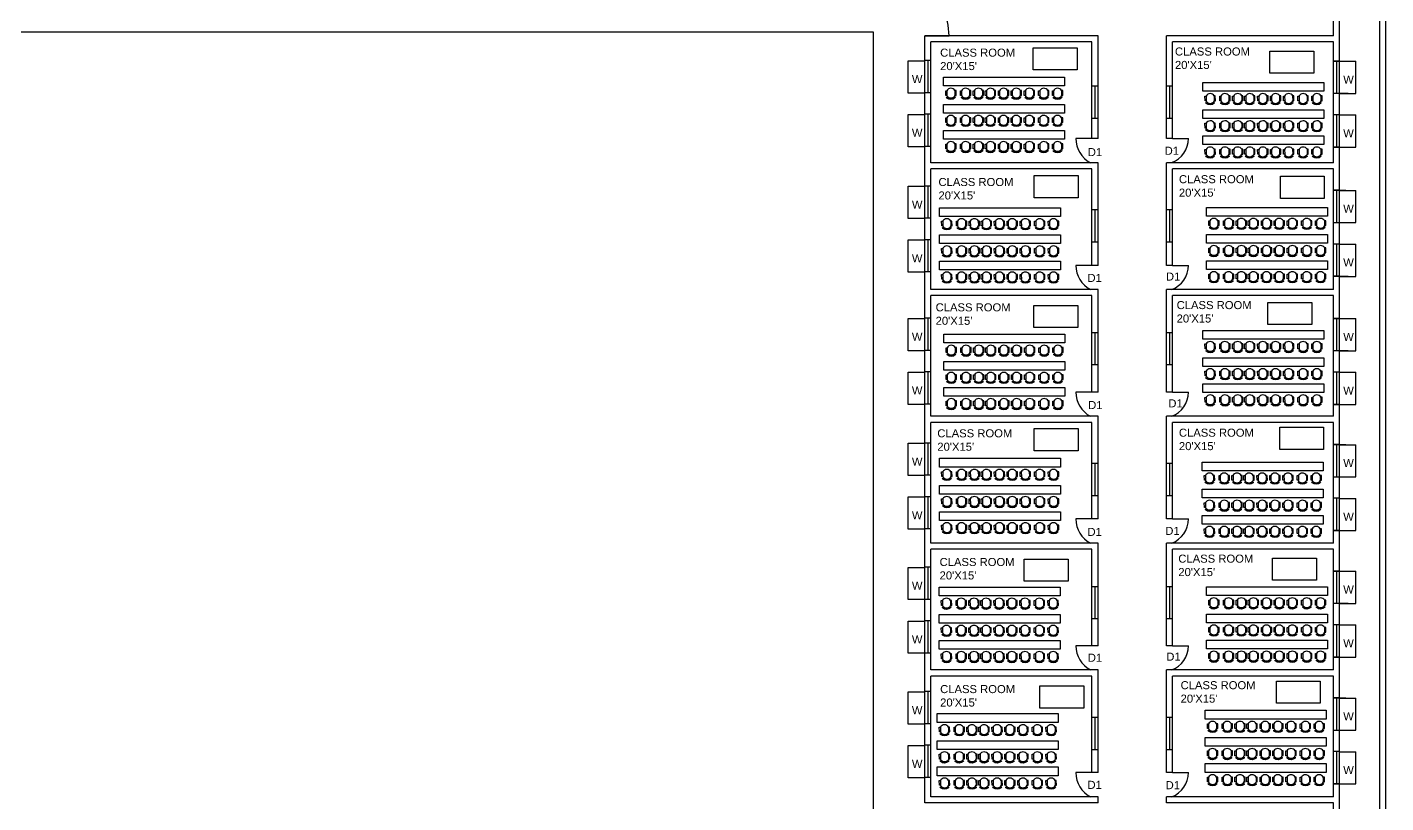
# Model space of a CAD drawing. Header units: inches. Extents: x 677 to 5195, y 405 to 5099.
# Drawn here: x 2273 to 4298, y 2064 to 3220 of the extents above; entities that cross this region are included whole.
import ezdxf

# ---------------------------------------------------------------- set-up
doc = ezdxf.new("R2010")
doc.units = ezdxf.units.IN
doc.header["$MEASUREMENT"] = 0
for name, color, linetype in [('blocks', 255, 'Continuous'), ('door', 180, 'Continuous'), ('text', 240, 'Continuous'), ('window', 104, 'Continuous')]:
    doc.layers.add(name, color=color, linetype=linetype)
doc.styles.get("Standard").update_dxf_attribs({"font": 'arial.ttf'})

# ---------------------------------------------------------------- blocks, each defined once
blk = doc.blocks.new('A$C28FC2AE5')
for p, q in [((179, 356), (179, 383)), ((200, 356), (200, 383))]:
    blk.add_line(p, q)
for points in [[(0, 261), (1, 85), (44, 85), (43, 261)], [(380, 263), (381, 87), (338, 87), (337, 263)]]:
    blk.add_lwpolyline(points, close=True)
blk.add_lwpolyline([(337, 322, 0.423227), (43, 320), (38, 335), (42, 355, -0.361278), (337, 356), (346, 333)], format="xyb", close=True)
for start, end in [(28.3173, 152.2104), (211.3401, 329.1877)]:
    blk.add_arc((191, 178), 178, start, end)

msp = doc.modelspace()

# ---------------------------------------------------------------- linework, layer by layer
for p, q in [((4298.2, 405.2), (4298.2, 3957.2)), ((4289.2, 414.2), (4289.2, 3948.2)), ((4229.2, 534.2), (4229.2, 3888.2)), ((4220.2, 3207.2), (4220.2, 3279.2)), ((3869.2, 3207.2), (3611.2, 3207.2)), ((3611.2, 2064.2), (3611.2, 3207.2)), ((3869.2, 3054.2), (3869.2, 3207.2)), ((4220.2, 3207.2), (3971.2, 3207.2)), ((3971.2, 3054.2), (3971.2, 3207.2)), ((3860.2, 3198.2), (3620.2, 3198.2)), ((3620.2, 3018.2), (3620.2, 3198.2)), ((3860.2, 3054.2), (3860.2, 3198.2)), ((4220.2, 3198.2), (3980.2, 3198.2)), ((3980.2, 3054.2), (3980.2, 3198.2)), ((4220.2, 3018.2), (4220.2, 3198.2)), ((4220.2, 3169.5), (4238.5, 3169.5)), ((3869.2, 3054.2), (3860.2, 3054.2)), ((3980.2, 3054.2), (3971.2, 3054.2)), ((3869.2, 3018.2), (3620.2, 3018.2)), ((3869.2, 2865.2), (3869.2, 3018.2)), ((4220.2, 3018.2), (3971.2, 3018.2)), ((3971.2, 2865.2), (3971.2, 3018.2)), ((3860.2, 3009.2), (3620.2, 3009.2)), ((3620.2, 2829.2), (3620.2, 3009.2)), ((3860.2, 2865.2), (3860.2, 3009.2)), ((4220.2, 3009.2), (3980.2, 3009.2)), ((3980.2, 2865.2), (3980.2, 3009.2)), ((4220.2, 2829.2), (4220.2, 3009.2)), ((4220.2, 2977), (4238.5, 2977)), ((3869.2, 2865.2), (3860.2, 2865.2)), ((3980.2, 2865.2), (3971.2, 2865.2)), ((3869.2, 2829.2), (3620.2, 2829.2)), ((3860.2, 2820.2), (3620.2, 2820.2)), ((3620.2, 2640.2), (3620.2, 2820.2)), ((3860.2, 2676.2), (3860.2, 2820.2)), ((3869.2, 2676.2), (3869.2, 2829.2)), ((4220.2, 2829.2), (3971.2, 2829.2)), ((3971.2, 2676.2), (3971.2, 2829.2)), ((4220.2, 2820.2), (3980.2, 2820.2)), ((3980.2, 2676.2), (3980.2, 2820.2)), ((4220.2, 2640.2), (4220.2, 2820.2)), ((4220.2, 2786), (4238.5, 2786)), ((3869.2, 2676.2), (3860.2, 2676.2)), ((3980.2, 2676.2), (3971.2, 2676.2)), ((3869.2, 2640.2), (3620.2, 2640.2)), ((3869.2, 2487.2), (3869.2, 2640.2)), ((4220.2, 2640.2), (3971.2, 2640.2)), ((3971.2, 2487.2), (3971.2, 2640.2)), ((3860.2, 2631.2), (3620.2, 2631.2)), ((3620.2, 2451.2), (3620.2, 2631.2)), ((3860.2, 2487.2), (3860.2, 2631.2)), ((4220.2, 2631.2), (3980.2, 2631.2)), ((3980.2, 2487.2), (3980.2, 2631.2)), ((4220.2, 2451.2), (4220.2, 2631.2)), ((4220.2, 2598), (4238.5, 2598)), ((3869.2, 2487.2), (3860.2, 2487.2)), ((3980.2, 2487.2), (3971.2, 2487.2)), ((3869.2, 2451.2), (3620.2, 2451.2)), ((3869.2, 2298.2), (3869.2, 2451.2)), ((4220.2, 2451.2), (3971.2, 2451.2)), ((3971.2, 2298.2), (3971.2, 2451.2)), ((3860.2, 2442.2), (3620.2, 2442.2)), ((3620.2, 2262.2), (3620.2, 2442.2)), ((3860.2, 2298.2), (3860.2, 2442.2)), ((4220.2, 2442.2), (3980.2, 2442.2)), ((3980.2, 2298.2), (3980.2, 2442.2)), ((4220.2, 2262.2), (4220.2, 2442.2)), ((4220.2, 2409.5), (4238.5, 2409.5)), ((3869.2, 2298.2), (3860.2, 2298.2)), ((3980.2, 2298.2), (3971.2, 2298.2)), ((3869.2, 2262.2), (3620.2, 2262.2)), ((3620.2, 2073.2), (3620.2, 2253.2)), ((3860.2, 2253.2), (3620.2, 2253.2)), ((3860.2, 2109.2), (3860.2, 2253.2)), ((3869.2, 2109.2), (3869.2, 2262.2)), ((4220.2, 2262.2), (3971.2, 2262.2)), ((3971.2, 2109.2), (3971.2, 2262.2)), ((4220.2, 2253.2), (3980.2, 2253.2)), ((3980.2, 2109.2), (3980.2, 2253.2)), ((4220.2, 2073.2), (4220.2, 2253.2)), ((4220.2, 2220.5), (4238.5, 2220.5)), ((3869.2, 2109.2), (3860.2, 2109.2)), ((3980.2, 2109.2), (3971.2, 2109.2)), ((3869.2, 2073.2), (3620.2, 2073.2)), ((3869.2, 2064.2), (3869.2, 2073.2)), ((4220.2, 2073.2), (3971.2, 2073.2)), ((3971.2, 2064.2), (3971.2, 2073.2)), ((3869.2, 2064.2), (3611.2, 2064.2)), ((4220.2, 2064.2), (3971.2, 2064.2)), ((4220.2, 1992.2), (4220.2, 2064.2))]:
    msp.add_line(p, q)
msp.add_lwpolyline([(1426.7, 3213.3), (3534, 3213.3), (3534, 1018.8), (1426.7, 1018.8)], close=True)
at = {"layer": 'blocks'}
for points in [[(3772.5, 3189.5), (3838, 3189.5), (3838, 3156.5), (3772.5, 3156.5)], [(4125.5, 3184.5), (4191, 3184.5), (4191, 3151.5), (4125.5, 3151.5)], [(3639, 3145.6), (3819.5, 3145.6), (3819.5, 3132.6), (3639, 3132.6)], [(4025.5, 3137.6), (4206, 3137.6), (4206, 3124.6), (4025.5, 3124.6)], [(3639, 3105.1), (3819.5, 3105.1), (3819.5, 3092.1), (3639, 3092.1)], [(4025.5, 3097.1), (4206, 3097.1), (4206, 3084.1), (4025.5, 3084.1)], [(3639, 3066.1), (3819.5, 3066.1), (3819.5, 3053.1), (3639, 3053.1)], [(4025.5, 3058.1), (4206, 3058.1), (4206, 3045.1), (4025.5, 3045.1)], [(3774, 2999), (3839.5, 2999), (3839.5, 2966), (3774, 2966)], [(4141, 2998), (4206.5, 2998), (4206.5, 2965), (4141, 2965)], [(3633, 2951.1), (3813.5, 2951.1), (3813.5, 2938.1), (3633, 2938.1)], [(4031, 2951.6), (4211.5, 2951.6), (4211.5, 2938.6), (4031, 2938.6)], [(3633, 2910.6), (3813.5, 2910.6), (3813.5, 2897.6), (3633, 2897.6)], [(4031, 2911.1), (4211.5, 2911.1), (4211.5, 2898.1), (4031, 2898.1)], [(3633, 2871.6), (3813.5, 2871.6), (3813.5, 2858.6), (3633, 2858.6)], [(4031, 2872.1), (4211.5, 2872.1), (4211.5, 2859.1), (4031, 2859.1)], [(3773.5, 2805.5), (3839, 2805.5), (3839, 2772.5), (3773.5, 2772.5)], [(4122.5, 2810), (4188, 2810), (4188, 2777), (4122.5, 2777)], [(3639.5, 2762.6), (3820, 2762.6), (3820, 2749.6), (3639.5, 2749.6)], [(4025.5, 2768.1), (4206, 2768.1), (4206, 2755.1), (4025.5, 2755.1)], [(3639.5, 2722.1), (3820, 2722.1), (3820, 2709.1), (3639.5, 2709.1)], [(4025.5, 2727.6), (4206, 2727.6), (4206, 2714.6), (4025.5, 2714.6)], [(3639.5, 2683.1), (3820, 2683.1), (3820, 2670.1), (3639.5, 2670.1)], [(4025.5, 2688.6), (4206, 2688.6), (4206, 2675.6), (4025.5, 2675.6)], [(3774, 2622), (3839.5, 2622), (3839.5, 2589), (3774, 2589)], [(4140, 2624), (4205.5, 2624), (4205.5, 2591), (4140, 2591)], [(3633, 2577.6), (3813.5, 2577.6), (3813.5, 2564.6), (3633, 2564.6)], [(4024.5, 2572.1), (4205, 2572.1), (4205, 2559.1), (4024.5, 2559.1)], [(3633, 2537.1), (3813.5, 2537.1), (3813.5, 2524.1), (3633, 2524.1)], [(4024.5, 2531.6), (4205, 2531.6), (4205, 2518.6), (4024.5, 2518.6)], [(3633, 2498.1), (3813.5, 2498.1), (3813.5, 2485.1), (3633, 2485.1)], [(4024.5, 2492.6), (4205, 2492.6), (4205, 2479.6), (4024.5, 2479.6)], [(3759, 2427.5), (3824.5, 2427.5), (3824.5, 2394.5), (3759, 2394.5)], [(4129.5, 2429), (4195, 2429), (4195, 2396), (4129.5, 2396)], [(3632.5, 2385.6), (3813, 2385.6), (3813, 2372.6), (3632.5, 2372.6)], [(4031, 2386.1), (4211.5, 2386.1), (4211.5, 2373.1), (4031, 2373.1)], [(3632.5, 2345.1), (3813, 2345.1), (3813, 2332.1), (3632.5, 2332.1)], [(4031, 2345.6), (4211.5, 2345.6), (4211.5, 2332.6), (4031, 2332.6)], [(3632.5, 2306.1), (3813, 2306.1), (3813, 2293.1), (3632.5, 2293.1)], [(4031, 2306.6), (4211.5, 2306.6), (4211.5, 2293.6), (4031, 2293.6)], [(3782.5, 2238.5), (3848, 2238.5), (3848, 2205.5), (3782.5, 2205.5)], [(4135, 2245.5), (4200.5, 2245.5), (4200.5, 2212.5), (4135, 2212.5)], [(3629.5, 2197.1), (3810, 2197.1), (3810, 2184.1), (3629.5, 2184.1)], [(4029, 2202.1), (4209.5, 2202.1), (4209.5, 2189.1), (4029, 2189.1)], [(3629.5, 2156.6), (3810, 2156.6), (3810, 2143.6), (3629.5, 2143.6)], [(4029, 2161.6), (4209.5, 2161.6), (4209.5, 2148.6), (4029, 2148.6)], [(3629.5, 2117.6), (3810, 2117.6), (3810, 2104.6), (3629.5, 2104.6)], [(4029, 2122.6), (4209.5, 2122.6), (4209.5, 2109.6), (4029, 2109.6)]]:
    msp.add_lwpolyline(points, close=True, dxfattribs=at)
at = {"layer": 'door'}
for p, q in [((3611.2, 3207.2), (3647.2, 3207.2)), ((3860.2, 3054.2), (3836.2, 3054.2)), ((3980.2, 3054.2), (4004.2, 3054.2)), ((3860.2, 2865.2), (3836.2, 2865.2)), ((3980.2, 2865.2), (4004.2, 2865.2)), ((3860.2, 2676.2), (3836.2, 2676.2)), ((3980.2, 2676.2), (4004.2, 2676.2)), ((3860.2, 2487.2), (3836.2, 2487.2)), ((3980.2, 2487.2), (4004.2, 2487.2)), ((3860.2, 2298.2), (3836.2, 2298.2)), ((3980.2, 2298.2), (4004.2, 2298.2)), ((3860.2, 2109.2), (3836.2, 2109.2)), ((3980.2, 2109.2), (4004.2, 2109.2))]:
    msp.add_line(p, q, dxfattribs=at)
for centre, radius, start, end in [((3557.2, 3207.2), 90, 0, 53.1301), ((3876.9, 3054.2), 40.7, 180, 242.2264), ((3965.7, 3054.2), 38.4, 290.5224, 0), ((3876.9, 2865.2), 40.7, 180, 242.2264), ((3965.7, 2865.2), 38.4, 290.5224, 0), ((3876.9, 2676.2), 40.7, 180, 242.2264), ((3965.7, 2676.2), 38.4, 290.5224, 0), ((3876.9, 2487.2), 40.7, 180, 242.2264), ((3965.7, 2487.2), 38.4, 290.5224, 0), ((3876.9, 2298.2), 40.7, 180, 242.2264), ((3965.7, 2298.2), 38.4, 290.5224, 0), ((3876.9, 2109.2), 40.7, 180, 242.2264), ((3965.7, 2109.2), 38.4, 290.5224, 0)]:
    msp.add_arc(centre, radius, start, end, dxfattribs=at)
at = {"layer": 'window'}
for p, q in [((3586.5, 3122), (3586.5, 3170.1)), ((3586.5, 3170.1), (3610.5, 3170.1)), ((3620.2, 3170.4), (3611.2, 3170.4)), ((3615.7, 3170.4), (3615.7, 3122.4)), ((4229.2, 3169.6), (4220.2, 3169.6)), ((4224.7, 3169.6), (4224.7, 3121.6)), ((4229.4, 3169.4), (4253.4, 3169.4)), ((4253.4, 3121.4), (4253.4, 3169.4)), ((3610.5, 3122), (3586.5, 3122)), ((3620.2, 3122.4), (3611.2, 3122.4)), ((3869.2, 3132.2), (3860.2, 3132.2)), ((3864.7, 3132.2), (3864.7, 3084.2)), ((3980.2, 3132.2), (3971.2, 3132.2)), ((3975.7, 3132.2), (3975.7, 3084.2)), ((4220.2, 3121.6), (4242, 3121.6)), ((4229.4, 3121.4), (4253.4, 3121.4)), ((3586.5, 3042), (3586.5, 3090.1)), ((3586.5, 3090.1), (3610.5, 3090.1)), ((3620.2, 3090.4), (3611.2, 3090.4)), ((3615.7, 3090.4), (3615.7, 3042.4)), ((3869.2, 3084.2), (3860.2, 3084.2)), ((3980.2, 3084.2), (3971.2, 3084.2)), ((4229.2, 3089.5), (4220.2, 3089.5)), ((4224.7, 3089.5), (4224.7, 3041.5)), ((4229.4, 3089.3), (4253.4, 3089.3)), ((4253.4, 3041.3), (4253.4, 3089.3)), ((3610.5, 3042), (3586.5, 3042)), ((3620.2, 3042.4), (3611.2, 3042.4)), ((4220.2, 3041.5), (4242, 3041.5)), ((4229.2, 3041.5), (4220.2, 3041.5)), ((4229.4, 3041.3), (4253.4, 3041.3)), ((3586.5, 2935), (3586.5, 2983.1)), ((3586.5, 2983.1), (3610.5, 2983.1)), ((3620.2, 2983.4), (3611.2, 2983.4)), ((3615.7, 2983.4), (3615.7, 2935.4)), ((4229.2, 2977.1), (4220.2, 2977.1)), ((4224.7, 2977.1), (4224.7, 2929.1)), ((4229.4, 2976.9), (4253.4, 2976.9)), ((4253.4, 2928.9), (4253.4, 2976.9)), ((3869.2, 2947.7), (3860.2, 2947.7)), ((3864.7, 2947.7), (3864.7, 2899.7)), ((3980.2, 2947.7), (3971.2, 2947.7)), ((3975.7, 2947.7), (3975.7, 2899.7)), ((3610.5, 2935), (3586.5, 2935)), ((3620.2, 2935.4), (3611.2, 2935.4)), ((4220.2, 2929.1), (4242, 2929.1)), ((4229.4, 2928.9), (4253.4, 2928.9)), ((3586.5, 2855), (3586.5, 2903.1)), ((3586.5, 2903.1), (3610.5, 2903.1)), ((3620.2, 2903.4), (3611.2, 2903.4)), ((3615.7, 2903.4), (3615.7, 2855.4)), ((3869.2, 2899.7), (3860.2, 2899.7)), ((3980.2, 2899.7), (3971.2, 2899.7)), ((4229.2, 2897), (4220.2, 2897)), ((4224.7, 2897), (4224.7, 2849)), ((4229.4, 2896.8), (4253.4, 2896.8)), ((4253.4, 2848.8), (4253.4, 2896.8)), ((3620.2, 2855.4), (3611.2, 2855.4)), ((3610.5, 2855), (3586.5, 2855)), ((4220.2, 2849), (4242, 2849)), ((4229.2, 2849), (4220.2, 2849)), ((4229.4, 2848.8), (4253.4, 2848.8)), ((3586.5, 2738), (3586.5, 2786.1)), ((3586.5, 2786.1), (3610.5, 2786.1)), ((3620.2, 2786.4), (3611.2, 2786.4)), ((3615.7, 2786.4), (3615.7, 2738.4)), ((4229.2, 2786.1), (4220.2, 2786.1)), ((4224.7, 2786.1), (4224.7, 2738.1)), ((4229.4, 2785.9), (4253.4, 2785.9)), ((4253.4, 2737.9), (4253.4, 2785.9)), ((3869.2, 2764.7), (3860.2, 2764.7)), ((3864.7, 2764.7), (3864.7, 2716.7)), ((3980.2, 2764.7), (3971.2, 2764.7)), ((3975.7, 2764.7), (3975.7, 2716.7)), ((3610.5, 2738), (3586.5, 2738)), ((3620.2, 2738.4), (3611.2, 2738.4)), ((4220.2, 2738.1), (4242, 2738.1)), ((4229.4, 2737.9), (4253.4, 2737.9)), ((3869.2, 2716.7), (3860.2, 2716.7)), ((3980.2, 2716.7), (3971.2, 2716.7)), ((3586.5, 2658), (3586.5, 2706.1)), ((3586.5, 2706.1), (3610.5, 2706.1)), ((3620.2, 2706.4), (3611.2, 2706.4)), ((3615.7, 2706.4), (3615.7, 2658.4)), ((4229.2, 2706), (4220.2, 2706)), ((4224.7, 2706), (4224.7, 2658)), ((4229.4, 2705.8), (4253.4, 2705.8)), ((4253.4, 2657.8), (4253.4, 2705.8)), ((3610.5, 2658), (3586.5, 2658)), ((3620.2, 2658.4), (3611.2, 2658.4)), ((4220.2, 2658), (4242, 2658)), ((4229.2, 2658), (4220.2, 2658)), ((4229.4, 2657.8), (4253.4, 2657.8)), ((3586.5, 2552), (3586.5, 2600.1)), ((3586.5, 2600.1), (3610.5, 2600.1)), ((3620.2, 2600.4), (3611.2, 2600.4)), ((3615.7, 2600.4), (3615.7, 2552.4)), ((4229.2, 2598.1), (4220.2, 2598.1)), ((4224.7, 2598.1), (4224.7, 2550.1)), ((4229.4, 2597.9), (4253.4, 2597.9)), ((4253.4, 2549.9), (4253.4, 2597.9)), ((3610.5, 2552), (3586.5, 2552)), ((3620.2, 2552.4), (3611.2, 2552.4)), ((3869.2, 2569.7), (3860.2, 2569.7)), ((3864.7, 2569.7), (3864.7, 2521.7)), ((3980.2, 2569.7), (3971.2, 2569.7)), ((3975.7, 2569.7), (3975.7, 2521.7)), ((4220.2, 2550.1), (4242, 2550.1)), ((4229.4, 2549.9), (4253.4, 2549.9)), ((3586.5, 2472), (3586.5, 2520.1)), ((3586.5, 2520.1), (3610.5, 2520.1)), ((3620.2, 2520.4), (3611.2, 2520.4)), ((3615.7, 2520.4), (3615.7, 2472.4)), ((3869.2, 2521.7), (3860.2, 2521.7)), ((3980.2, 2521.7), (3971.2, 2521.7)), ((4229.2, 2518), (4220.2, 2518)), ((4224.7, 2518), (4224.7, 2470)), ((4229.4, 2517.8), (4253.4, 2517.8)), ((4253.4, 2469.8), (4253.4, 2517.8)), ((3610.5, 2472), (3586.5, 2472)), ((3620.2, 2472.4), (3611.2, 2472.4)), ((4220.2, 2470), (4242, 2470)), ((4229.2, 2470), (4220.2, 2470)), ((4229.4, 2469.8), (4253.4, 2469.8)), ((3586.5, 2367), (3586.5, 2415.1)), ((3586.5, 2415.1), (3610.5, 2415.1)), ((3620.2, 2415.4), (3611.2, 2415.4)), ((3615.7, 2415.4), (3615.7, 2367.4)), ((4229.2, 2409.6), (4220.2, 2409.6)), ((4224.7, 2409.6), (4224.7, 2361.6)), ((4229.4, 2409.4), (4253.4, 2409.4)), ((4253.4, 2361.4), (4253.4, 2409.4)), ((3869.2, 2386.2), (3860.2, 2386.2)), ((3864.7, 2386.2), (3864.7, 2338.2)), ((3980.2, 2386.2), (3971.2, 2386.2)), ((3975.7, 2386.2), (3975.7, 2338.2)), ((3610.5, 2367), (3586.5, 2367)), ((3620.2, 2367.4), (3611.2, 2367.4)), ((4220.2, 2361.6), (4242, 2361.6)), ((4229.4, 2361.4), (4253.4, 2361.4)), ((3586.5, 2287), (3586.5, 2335.1)), ((3586.5, 2335.1), (3610.5, 2335.1)), ((3620.2, 2335.4), (3611.2, 2335.4)), ((3615.7, 2335.4), (3615.7, 2287.4)), ((3869.2, 2338.2), (3860.2, 2338.2)), ((3980.2, 2338.2), (3971.2, 2338.2)), ((4229.2, 2329.5), (4220.2, 2329.5)), ((4224.7, 2329.5), (4224.7, 2281.5)), ((4229.4, 2329.3), (4253.4, 2329.3)), ((4253.4, 2281.3), (4253.4, 2329.3)), ((3610.5, 2287), (3586.5, 2287)), ((3620.2, 2287.4), (3611.2, 2287.4)), ((4220.2, 2281.5), (4242, 2281.5)), ((4229.2, 2281.5), (4220.2, 2281.5)), ((4229.4, 2281.3), (4253.4, 2281.3)), ((3586.5, 2181.5), (3586.5, 2229.6)), ((3586.5, 2229.6), (3610.5, 2229.6)), ((3620.2, 2229.9), (3611.2, 2229.9)), ((3615.7, 2229.9), (3615.7, 2181.9)), ((4229.2, 2220.6), (4220.2, 2220.6)), ((4224.7, 2220.6), (4224.7, 2172.6)), ((4229.4, 2220.4), (4253.4, 2220.4)), ((4253.4, 2172.4), (4253.4, 2220.4)), ((3869.2, 2191.3), (3860.2, 2191.3)), ((3864.7, 2191.3), (3864.7, 2143.3)), ((3980.2, 2191.3), (3971.2, 2191.3)), ((3975.7, 2191.3), (3975.7, 2143.3)), ((3610.5, 2181.5), (3586.5, 2181.5)), ((3620.2, 2181.9), (3611.2, 2181.9)), ((4220.2, 2172.6), (4242, 2172.6)), ((4229.4, 2172.4), (4253.4, 2172.4)), ((3586.5, 2101.5), (3586.5, 2149.6)), ((3586.5, 2149.6), (3610.5, 2149.6)), ((3620.2, 2149.9), (3611.2, 2149.9)), ((3615.7, 2149.9), (3615.7, 2101.9)), ((3869.2, 2143.3), (3860.2, 2143.3)), ((3980.2, 2143.3), (3971.2, 2143.3)), ((4229.2, 2140.5), (4220.2, 2140.5)), ((4224.7, 2140.5), (4224.7, 2092.5)), ((4229.4, 2140.3), (4253.4, 2140.3)), ((4253.4, 2092.3), (4253.4, 2140.3)), ((3610.5, 2101.5), (3586.5, 2101.5)), ((3620.2, 2101.9), (3611.2, 2101.9)), ((4220.2, 2092.5), (4242, 2092.5)), ((4229.2, 2092.5), (4220.2, 2092.5)), ((4229.4, 2092.3), (4253.4, 2092.3))]:
    msp.add_line(p, q, dxfattribs=at)

# ---------------------------------------------------------------- block references
at = {"xscale": 0.04055005892214297, "yscale": 0.04055005892214297, "zscale": 0.04055005892214297, "rotation": 180.2638974578867}
for p in [(3657.6, 3129.1), (3679.6, 3129.1), (3698.6, 3129.1), (3716.6, 3129.1), (3736.1, 3129.1), (3755.1, 3129.1), (3774.6, 3129.1), (3796.1, 3129.1), (3816.6, 3129.1), (4044.1, 3121.1), (4066.1, 3121.1), (4085.1, 3121.1), (4103.1, 3121.1), (4122.6, 3121.1), (4141.6, 3121.1), (4161.1, 3121.1), (4182.6, 3121.1), (4203.1, 3121.1), (3657.6, 3088.6), (3679.6, 3088.6), (3698.6, 3088.6), (3716.6, 3088.6), (3736.1, 3088.6), (3755.1, 3088.6), (3774.6, 3088.6), (3796.1, 3088.6), (3816.6, 3088.6), (4044.1, 3080.6), (4066.1, 3080.6), (4085.1, 3080.6), (4103.1, 3080.6), (4122.6, 3080.6), (4141.6, 3080.6), (4161.1, 3080.6), (4182.6, 3080.6), (4203.1, 3080.6), (3657.6, 3049.6), (3679.6, 3049.6), (3698.6, 3049.6), (3716.6, 3049.6), (3736.1, 3049.6), (3755.1, 3049.6), (3774.6, 3049.6), (3796.1, 3049.6), (3816.6, 3049.6), (4044.1, 3041.6), (4066.1, 3041.6), (4085.1, 3041.6), (4103.1, 3041.6), (4122.6, 3041.6), (4141.6, 3041.6), (4161.1, 3041.6), (4182.6, 3041.6), (4203.1, 3041.6), (3651.6, 2934.6), (3673.6, 2934.6), (3692.6, 2934.6), (3710.6, 2934.6), (3730.1, 2934.6), (3749.1, 2934.6), (3768.6, 2934.6), (3790.1, 2934.6), (3810.6, 2934.6), (4049.6, 2935.1), (4071.6, 2935.1), (4090.6, 2935.1), (4108.6, 2935.1), (4128.1, 2935.1), (4147.1, 2935.1), (4166.6, 2935.1), (4188.1, 2935.1), (4208.6, 2935.1), (3651.6, 2894.1), (3673.6, 2894.1), (3692.6, 2894.1), (3710.6, 2894.1), (3730.1, 2894.1), (3749.1, 2894.1), (3768.6, 2894.1), (3790.1, 2894.1), (3810.6, 2894.1), (4049.6, 2894.6), (4071.6, 2894.6), (4090.6, 2894.6), (4108.6, 2894.6), (4128.1, 2894.6), (4147.1, 2894.6), (4166.6, 2894.6), (4188.1, 2894.6), (4208.6, 2894.6), (4049.6, 2855.6), (4071.6, 2855.6), (4090.6, 2855.6), (4108.6, 2855.6), (4128.1, 2855.6), (4147.1, 2855.6), (4166.6, 2855.6), (4188.1, 2855.6), (4208.6, 2855.6), (3651.6, 2855.1), (3673.6, 2855.1), (3692.6, 2855.1), (3710.6, 2855.1), (3730.1, 2855.1), (3749.1, 2855.1), (3768.6, 2855.1), (3790.1, 2855.1), (3810.6, 2855.1), (3658.1, 2746.1), (3680.1, 2746.1), (3699.1, 2746.1), (3717.1, 2746.1), (3736.6, 2746.1), (3755.6, 2746.1), (3775.1, 2746.1), (3796.6, 2746.1), (3817.1, 2746.1), (4044.1, 2751.6), (4066.1, 2751.6), (4085.1, 2751.6), (4103.1, 2751.6), (4122.6, 2751.6), (4141.6, 2751.6), (4161.1, 2751.6), (4182.6, 2751.6), (4203.1, 2751.6), (3658.1, 2705.6), (3680.1, 2705.6), (3699.1, 2705.6), (3717.1, 2705.6), (3736.6, 2705.6), (3755.6, 2705.6), (3775.1, 2705.6), (3796.6, 2705.6), (3817.1, 2705.6), (4044.1, 2711.1), (4066.1, 2711.1), (4085.1, 2711.1), (4103.1, 2711.1), (4122.6, 2711.1), (4141.6, 2711.1), (4161.1, 2711.1), (4182.6, 2711.1), (4203.1, 2711.1), (3658.1, 2666.6), (3680.1, 2666.6), (3699.1, 2666.6), (3717.1, 2666.6), (3736.6, 2666.6), (3755.6, 2666.6), (3775.1, 2666.6), (3796.6, 2666.6), (3817.1, 2666.6), (4044.1, 2672.1), (4066.1, 2672.1), (4085.1, 2672.1), (4103.1, 2672.1), (4122.6, 2672.1), (4141.6, 2672.1), (4161.1, 2672.1), (4182.6, 2672.1), (4203.1, 2672.1), (3651.6, 2561.1), (3673.6, 2561.1), (3692.6, 2561.1), (3710.6, 2561.1), (3730.1, 2561.1), (3749.1, 2561.1), (3768.6, 2561.1), (3790.1, 2561.1), (3810.6, 2561.1), (4043.1, 2555.6), (4065.1, 2555.6), (4084.1, 2555.6), (4102.1, 2555.6), (4121.6, 2555.6), (4140.6, 2555.6), (4160.1, 2555.6), (4181.6, 2555.6), (4202.1, 2555.6), (3651.6, 2520.6), (3673.6, 2520.6), (3692.6, 2520.6), (3710.6, 2520.6), (3730.1, 2520.6), (3749.1, 2520.6), (3768.6, 2520.6), (3790.1, 2520.6), (3810.6, 2520.6), (4043.1, 2515.1), (4065.1, 2515.1), (4084.1, 2515.1), (4102.1, 2515.1), (4121.6, 2515.1), (4140.6, 2515.1), (4160.1, 2515.1), (4181.6, 2515.1), (4202.1, 2515.1), (3651.6, 2481.6), (3673.6, 2481.6), (3692.6, 2481.6), (3710.6, 2481.6), (3730.1, 2481.6), (3749.1, 2481.6), (3768.6, 2481.6), (3790.1, 2481.6), (3810.6, 2481.6), (4043.1, 2476.1), (4065.1, 2476.1), (4084.1, 2476.1), (4102.1, 2476.1), (4121.6, 2476.1), (4140.6, 2476.1), (4160.1, 2476.1), (4181.6, 2476.1), (4202.1, 2476.1), (4049.6, 2369.6), (4071.6, 2369.6), (4090.6, 2369.6), (4108.6, 2369.6), (4128.1, 2369.6), (4147.1, 2369.6), (4166.6, 2369.6), (4188.1, 2369.6), (4208.6, 2369.6), (3651.1, 2369.1), (3673.1, 2369.1), (3692.1, 2369.1), (3710.1, 2369.1), (3729.6, 2369.1), (3748.6, 2369.1), (3768.1, 2369.1), (3789.6, 2369.1), (3810.1, 2369.1), (4049.6, 2329.1), (4071.6, 2329.1), (4090.6, 2329.1), (4108.6, 2329.1), (4128.1, 2329.1), (4147.1, 2329.1), (4166.6, 2329.1), (4188.1, 2329.1), (4208.6, 2329.1), (3651.1, 2328.6), (3673.1, 2328.6), (3692.1, 2328.6), (3710.1, 2328.6), (3729.6, 2328.6), (3748.6, 2328.6), (3768.1, 2328.6), (3789.6, 2328.6), (3810.1, 2328.6), (3651.1, 2289.6), (3673.1, 2289.6), (3692.1, 2289.6), (3710.1, 2289.6), (3729.6, 2289.6), (3748.6, 2289.6), (3768.1, 2289.6), (3789.6, 2289.6), (3810.1, 2289.6), (4049.6, 2290.1), (4071.6, 2290.1), (4090.6, 2290.1), (4108.6, 2290.1), (4128.1, 2290.1), (4147.1, 2290.1), (4166.6, 2290.1), (4188.1, 2290.1), (4208.6, 2290.1), (3648.1, 2180.6), (3670.1, 2180.6), (3689.1, 2180.6), (3707.1, 2180.6), (3726.6, 2180.6), (3745.6, 2180.6), (3765.1, 2180.6), (3786.6, 2180.6), (3807.1, 2180.6), (4047.6, 2185.6), (4069.6, 2185.6), (4088.6, 2185.6), (4106.6, 2185.6), (4126.1, 2185.6), (4145.1, 2185.6), (4164.6, 2185.6), (4186.1, 2185.6), (4206.6, 2185.6), (3648.1, 2140.1), (3670.1, 2140.1), (3689.1, 2140.1), (3707.1, 2140.1), (3726.6, 2140.1), (3745.6, 2140.1), (3765.1, 2140.1), (3786.6, 2140.1), (3807.1, 2140.1), (4047.6, 2145.1), (4069.6, 2145.1), (4088.6, 2145.1), (4106.6, 2145.1), (4126.1, 2145.1), (4145.1, 2145.1), (4164.6, 2145.1), (4186.1, 2145.1), (4206.6, 2145.1), (4047.6, 2106.1), (4069.6, 2106.1), (4088.6, 2106.1), (4106.6, 2106.1), (4126.1, 2106.1), (4145.1, 2106.1), (4164.6, 2106.1), (4186.1, 2106.1), (4206.6, 2106.1), (3648.1, 2101.1), (3670.1, 2101.1), (3689.1, 2101.1), (3707.1, 2101.1), (3726.6, 2101.1), (3745.6, 2101.1), (3765.1, 2101.1), (3786.6, 2101.1), (3807.1, 2101.1)]:
    msp.add_blockref('A$C28FC2AE5', p, dxfattribs=at)

# ---------------------------------------------------------------- texts
at = {"layer": 'text', "char_height": 12, "attachment_point": 1}
for s, width, insert in [("CLASS ROOM\\P20'X15'", 206.668, (3633.9, 3188.2)), ("CLASS ROOM\\P20'X15'", 206.668, (3983.9, 3189.9)), ('W', 18.72, (3591.8, 3148.8)), ('W', 15, (4234.7, 3148.1)), ('W', 18.72, (3591.8, 3068.8)), ('W', 15, (4234.7, 3068)), ('D1', 14.398, (3854, 3040)), ('D1', 14.398, (3968.5, 3042)), ("CLASS ROOM\\P20'X15'", 206.668, (3989.8, 2999.6)), ("CLASS ROOM\\P20'X15'", 206.668, (3631.4, 2995.4)), ('W', 18.72, (3591.8, 2961.8)), ('W', 15, (4234.7, 2955.6)), ('W', 18.72, (3591.8, 2881.8)), ('W', 15, (4234.7, 2875.5)), ('D1', 14.398, (3853.5, 2852.5)), ('D1', 14.398, (3970.5, 2854.5)), ("CLASS ROOM\\P20'X15'", 206.668, (3627.2, 2808.6)), ("CLASS ROOM\\P20'X15'", 206.668, (3986.4, 2812)), ('W', 18.72, (3591.8, 2764.8)), ('W', 15, (4234.7, 2764.6)), ('W', 18.72, (3591.8, 2684.8)), ('W', 15, (4234.7, 2684.5)), ('D1', 14.398, (3854.5, 2663)), ('D1', 14.398, (3974, 2665.5)), ("CLASS ROOM\\P20'X15'", 206.668, (3629.7, 2620.9)), ("CLASS ROOM\\P20'X15'", 206.668, (3989.8, 2621.8)), ('W', 18.72, (3591.8, 2578.8)), ('W', 15, (4234.7, 2576.6)), ('W', 18.72, (3591.8, 2498.8)), ('W', 15, (4234.7, 2496.5)), ('D1', 14.398, (3853.5, 2474)), ('D1', 14.398, (3969.5, 2475.5)), ("CLASS ROOM\\P20'X15'", 206.668, (3988.9, 2434.1)), ("CLASS ROOM\\P20'X15'", 206.668, (3633.1, 2429.1)), ('W', 18.72, (3591.8, 2393.8)), ('W', 15, (4234.7, 2388.1)), ('W', 18.72, (3591.8, 2313.8)), ('W', 15, (4234.7, 2308)), ('D1', 14.398, (3854, 2286.5)), ('D1', 14.398, (3971, 2288)), ("CLASS ROOM\\P20'X15'", 206.668, (3633.9, 2239.7)), ("CLASS ROOM\\P20'X15'", 206.668, (3992.3, 2245.5)), ('W', 18.72, (3591.8, 2208.3)), ('W', 15, (4234.7, 2199.1)), ('W', 18.72, (3591.8, 2128.3)), ('W', 15, (4234.7, 2119)), ('D1', 14.398, (3853.5, 2097)), ('D1', 14.398, (3970, 2096.5))]:
    msp.add_mtext_dynamic_manual_height_columns(s, width=width, gutter_width=1, heights=[0], dxfattribs=dict(at, insert=insert))

doc.saveas('drawing.dxf')
